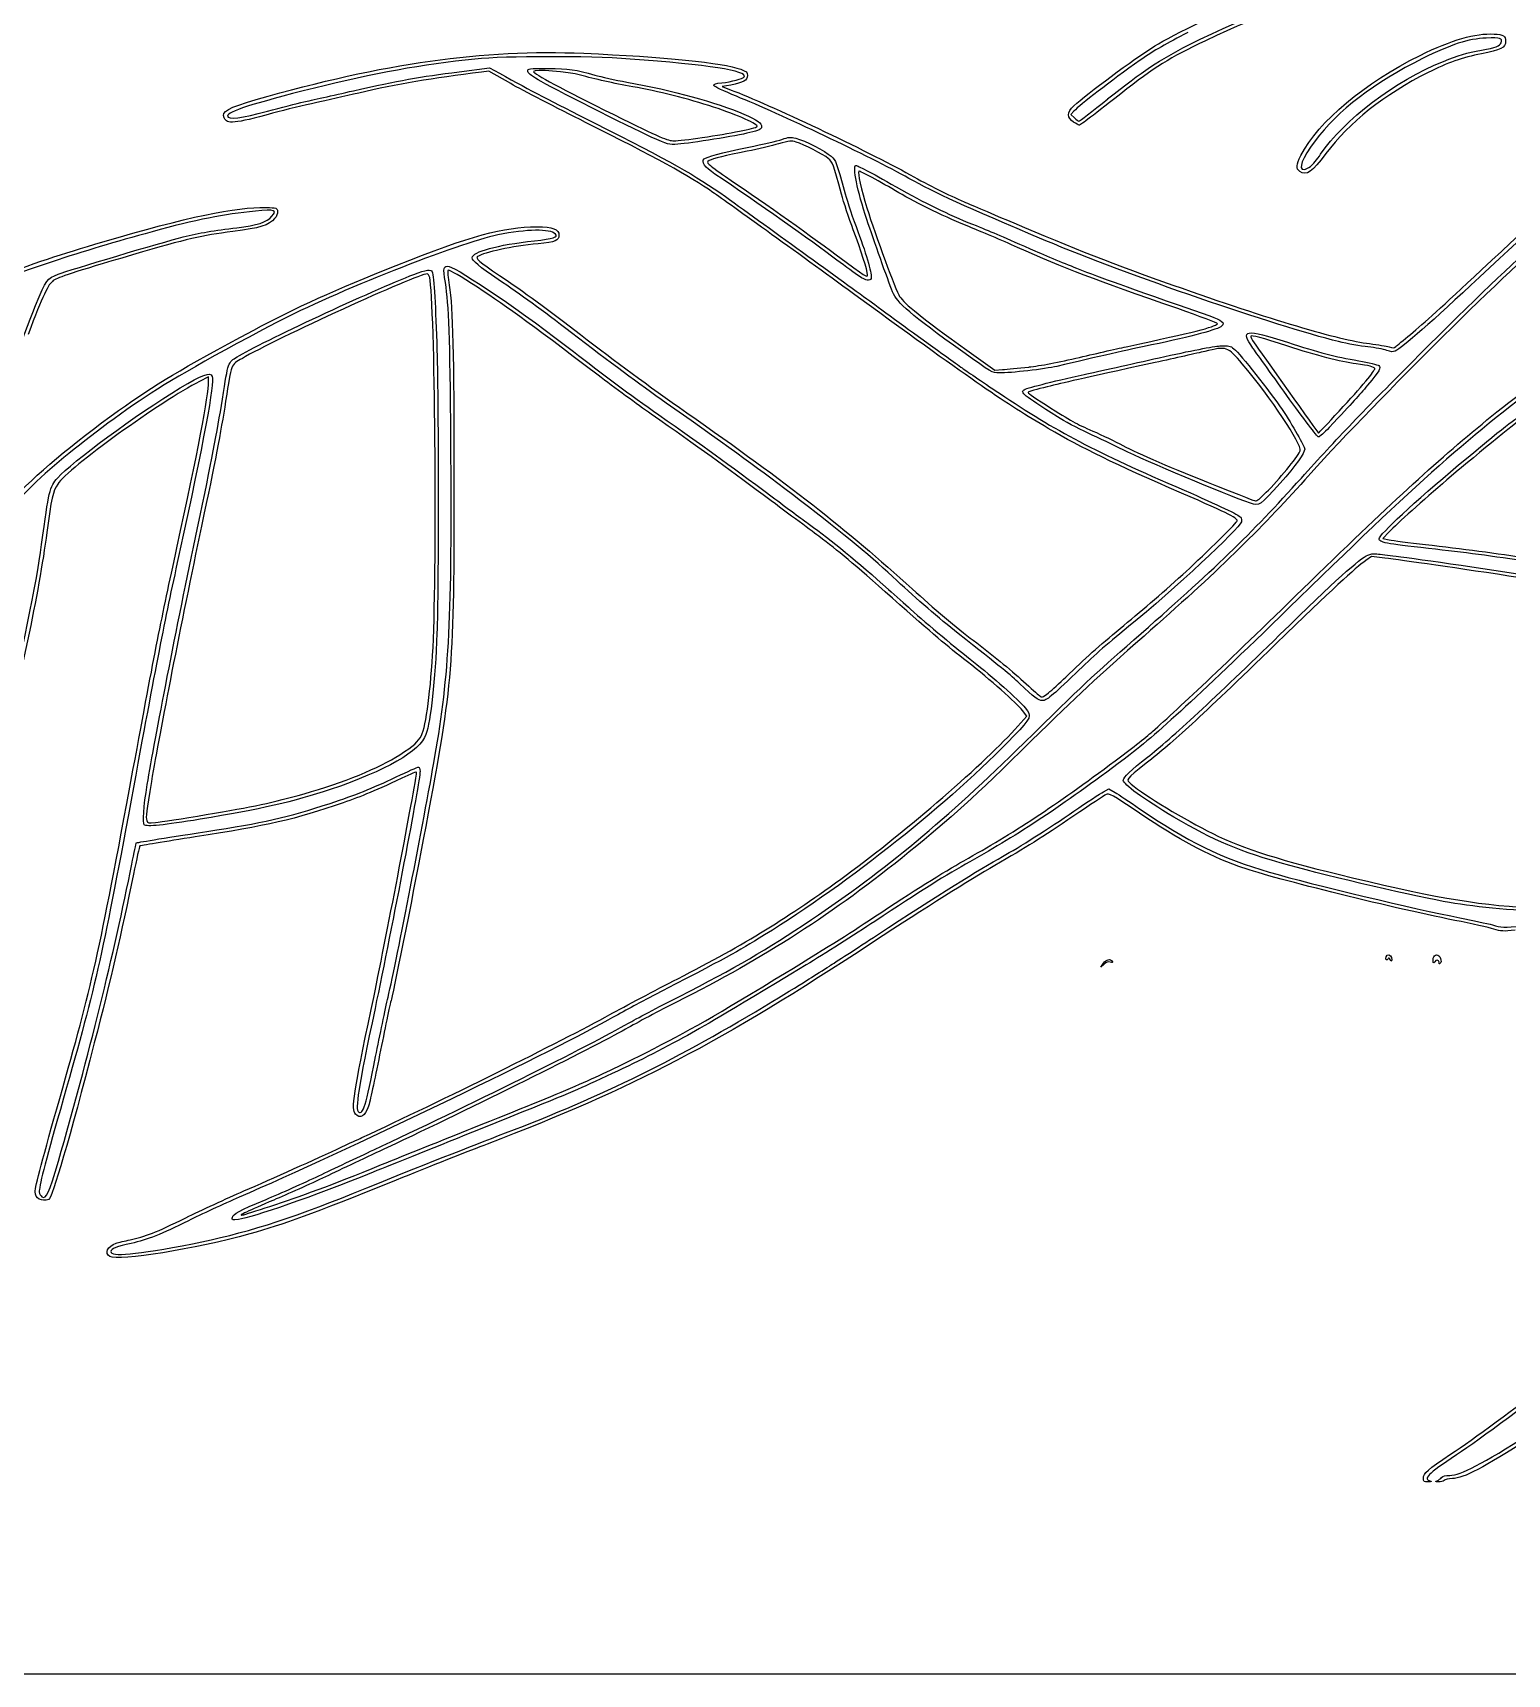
# Model space of a CAD drawing. Extents: x 0.09 to 7.25, y 10.43 to 11.9.
# Drawn here: x 0.7672 to 1.1825, y 10.4281 to 10.8905 of the extents above; entities that cross this region are included whole.
import ezdxf

# ---------------------------------------------------------------- set-up
doc = ezdxf.new("R2010")
doc.units = 0
doc.layers.add('Laag_1', color=7, linetype='CONTINUOUS')

msp = doc.modelspace()

# ---------------------------------------------------------------- linework, layer by layer
at = {"layer": 'Laag_1', "color": 1}
msp.add_lwpolyline([(0.092474, 10.428123), (0.092474, 11.895275), (7.245812, 11.895275), (7.245812, 10.428123)], close=True, dxfattribs=at)
at = {"layer": 'Laag_1', "color": 7}
for points in [[(0.887283, 10.879507), (0.895888, 10.880601), (0.898676, 10.879065)], [(0.90185, 10.87615), (0.895627, 10.879625), (0.893582, 10.879378)], [(0.963825, 10.87576), (0.961359, 10.875308), (0.963932, 10.874347)], [(1.060451, 10.868389), (1.059581, 10.867448), (1.060596, 10.866507)], [(1.030267, 10.801095), (1.038168, 10.795416), (1.040374, 10.795597)], [(0.816755, 10.792208), (0.816755, 10.793544), (0.814176, 10.792245)], [(1.149202, 10.749876), (1.147417, 10.748047), (1.14924, 10.747656)], [(1.148006, 10.742486), (1.144287, 10.742926), (1.142655, 10.741803)], [(1.044664, 10.695159), (1.047202, 10.698026), (1.046004, 10.699539)], [(1.068761, 10.676668), (1.07032, 10.677478), (1.072068, 10.676471)], [(1.068941, 10.628112), (1.067988, 10.627251), (1.068789, 10.628408)]]:
    msp.add_lwpolyline(points, dxfattribs=at)
for points in [[(1.069958, 10.871843)], [(1.060363, 10.865302)], [(0.941427, 10.861112)], [(0.955793, 10.86098)], [(1.124064, 10.851438)], [(1.127084, 10.85285)], [(0.999941, 10.821934)], [(1.002347, 10.822344)], [(1.029164, 10.800575)], [(1.04771, 10.796334)], [(1.120448, 10.7883)], [(1.135121, 10.78389)], [(1.115229, 10.761658)], [(1.110196, 10.757967)], [(0.79863, 10.667367)], [(0.816021, 10.670251)], [(1.149475, 10.629431)], [(1.163264, 10.628626)], [(0.82342, 10.556657)], [(0.834024, 10.559906)], [(1.158889, 10.483333)], [(1.162758, 10.482618)]]:
    msp.add_lwpolyline(points, close=True, dxfattribs=at)
for points in [[(1.092611, 10.886965), (1.110888, 10.896237), (1.124928, 10.900875), (1.142443, 10.903429)], [(1.142868, 10.902517), (1.125877, 10.899882), (1.114215, 10.896214), (1.097518, 10.888251)], [(1.083217, 10.886769), (1.088086, 10.88982), (1.104097, 10.897468), (1.113687, 10.901322)], [(1.097518, 10.888251), (1.087227, 10.883343), (1.08342, 10.880961), (1.07363, 10.873305)], [(1.092557, 10.890518), (1.08649, 10.8875), (1.08314, 10.885559), (1.079133, 10.882738)], [(1.157974, 10.884121), (1.166808, 10.888485), (1.173512, 10.89042), (1.178775, 10.890123)], [(1.17657, 10.888997), (1.171492, 10.888767), (1.166663, 10.887212), (1.158675, 10.883238)], [(1.180766, 10.887651), (1.181197, 10.889009), (1.180654, 10.889183), (1.17657, 10.888997)], [(1.178775, 10.890123), (1.181496, 10.889966), (1.182029, 10.889632), (1.182039, 10.888057)], [(0.830183, 10.871663), (0.866177, 10.881994), (0.894026, 10.885933), (0.922405, 10.88471)], [(0.935455, 10.883089), (0.923029, 10.883985), (0.900736, 10.883979), (0.891724, 10.883047)], [(0.922405, 10.88471), (0.944769, 10.883746), (0.961787, 10.882017), (0.966596, 10.88022)], [(1.060472, 10.869899), (1.064147, 10.873318), (1.07719, 10.882992), (1.083217, 10.886769)], [(1.069957, 10.871843), (1.079845, 10.879702), (1.084764, 10.882984), (1.092611, 10.886965)], [(1.124373, 10.855882), (1.129458, 10.865593), (1.142271, 10.876361), (1.157974, 10.884121)], [(1.175249, 10.884552), (1.169903, 10.883506), (1.165589, 10.882001), (1.160237, 10.879312)], [(1.16451, 10.882439), (1.1688, 10.884185), (1.170914, 10.884804), (1.175242, 10.885578)], [(1.175242, 10.885578), (1.17928, 10.886301), (1.18048, 10.886751), (1.180766, 10.887651)], [(1.182039, 10.888057), (1.182081, 10.886356), (1.180573, 10.885593), (1.175249, 10.884552)], [(0.891724, 10.883047), (0.877056, 10.881578), (0.86332, 10.8791), (0.84652, 10.874892)], [(0.857547, 10.874144), (0.870395, 10.877052), (0.87619, 10.878097), (0.887283, 10.879507)], [(0.893582, 10.879378), (0.879688, 10.877725), (0.869793, 10.876042), (0.859013, 10.873498)], [(0.898676, 10.879065), (0.908004, 10.873928), (0.912831, 10.871402), (0.925349, 10.865111)], [(0.906607, 10.879735), (0.906607, 10.880412), (0.906899, 10.880447), (0.912303, 10.880416)], [(0.909547, 10.877257), (0.907487, 10.878493), (0.906607, 10.879235), (0.906607, 10.879735)], [(0.92149, 10.878561), (0.918086, 10.879528), (0.908261, 10.880274), (0.908261, 10.879566)], [(0.908261, 10.879566), (0.908261, 10.878933), (0.916422, 10.874547), (0.930861, 10.867421)], [(0.912303, 10.880416), (0.918165, 10.880374), (0.920152, 10.880103), (0.925533, 10.878559)], [(0.967603, 10.878047), (0.968653, 10.879746), (0.957451, 10.881503), (0.935455, 10.883089)], [(0.966596, 10.88022), (0.968315, 10.87958), (0.968525, 10.879384), (0.968525, 10.878434)], [(1.079133, 10.882738), (1.070592, 10.876726), (1.062196, 10.870277), (1.060451, 10.868389)], [(1.158675, 10.883238), (1.145165, 10.876519), (1.134634, 10.868453), (1.128405, 10.860053)], [(1.129937, 10.856262), (1.13643, 10.86594), (1.150917, 10.876909), (1.16451, 10.882439)], [(1.160237, 10.879312), (1.147962, 10.873146), (1.13789, 10.865153), (1.131436, 10.856454)], [(0.84652, 10.874892), (0.828815, 10.870458), (0.822084, 10.868285), (0.822084, 10.867006)], [(0.922933, 10.865236), (0.91476, 10.869328), (0.905273, 10.874238), (0.90185, 10.87615)], [(0.941427, 10.861112), (0.934947, 10.864047), (0.913249, 10.875035), (0.909547, 10.877257)], [(0.93619, 10.875286), (0.93091, 10.876224), (0.925389, 10.877454), (0.92149, 10.878561)], [(0.925533, 10.878559), (0.927251, 10.878066), (0.931302, 10.877184), (0.934536, 10.876599)], [(0.934536, 10.876599), (0.947636, 10.874228), (0.959532, 10.870965), (0.967475, 10.867566)], [(0.958975, 10.869539), (0.951922, 10.871841), (0.943194, 10.874042), (0.93619, 10.875286)], [(0.959046, 10.875623), (0.958963, 10.87601), (0.959529, 10.876207), (0.961252, 10.87639)], [(0.965405, 10.872587), (0.961906, 10.873995), (0.959109, 10.87533), (0.959046, 10.875623)], [(0.961252, 10.87639), (0.963955, 10.876676), (0.967296, 10.87755), (0.967603, 10.878047)], [(0.968525, 10.878434), (0.968525, 10.877097), (0.967291, 10.876395), (0.963825, 10.87576)], [(0.821095, 10.866507), (0.820277, 10.868303), (0.822122, 10.869349), (0.830183, 10.871663)], [(0.833293, 10.868381), (0.837032, 10.8694), (0.841663, 10.87058), (0.843583, 10.871004)], [(0.846886, 10.870764), (0.843956, 10.870143), (0.838498, 10.868806), (0.834759, 10.867792)], [(0.843583, 10.871004), (0.845503, 10.871427), (0.851787, 10.87284), (0.857547, 10.874144)], [(0.859013, 10.873498), (0.855274, 10.872616), (0.849817, 10.871385), (0.846886, 10.870764)], [(0.963932, 10.874347), (0.974164, 10.870523), (1.00235, 10.857179), (1.014295, 10.850505)], [(1.013962, 10.849479), (1.003041, 10.855575), (0.977645, 10.867661), (0.965405, 10.872587)], [(1.060364, 10.865302), (1.05843, 10.8666), (1.058464, 10.86803), (1.060472, 10.869899)], [(1.061835, 10.865566), (1.06196, 10.865566), (1.065613, 10.868391), (1.069958, 10.871843)], [(1.07363, 10.873305), (1.064343, 10.866043), (1.062248, 10.864463), (1.061905, 10.864463)], [(0.834759, 10.867792), (0.82397, 10.864867), (0.821929, 10.864675), (0.821095, 10.866507)], [(0.822084, 10.867006), (0.822084, 10.865925), (0.826089, 10.866417), (0.833293, 10.868381)], [(0.958795, 10.845517), (0.952098, 10.850161), (0.942454, 10.855464), (0.922933, 10.865236)], [(0.930861, 10.867421), (0.944247, 10.860814), (0.94595, 10.860079), (0.947892, 10.860065)], [(0.971218, 10.864066), (0.971786, 10.864634), (0.965791, 10.867313), (0.958975, 10.869539)], [(0.967475, 10.867566), (0.971343, 10.86591), (0.972644, 10.864977), (0.9725, 10.863964)], [(1.061905, 10.864463), (1.061749, 10.864463), (1.06105, 10.864842), (1.060363, 10.865302)], [(1.060596, 10.866507), (1.061155, 10.865989), (1.061712, 10.865566), (1.061835, 10.865566)], [(0.925349, 10.865111), (0.946797, 10.854332), (0.953811, 10.850386), (0.962282, 10.844333)], [(0.948868, 10.859101), (0.946339, 10.858913), (0.946214, 10.858944), (0.941427, 10.861112)], [(0.947892, 10.860065), (0.94877, 10.860065), (0.952325, 10.860472), (0.955793, 10.86098)], [(0.969132, 10.862359), (0.965442, 10.861433), (0.95275, 10.859392), (0.948868, 10.859101)], [(0.955793, 10.86098), (0.963546, 10.862119), (0.970703, 10.86355), (0.971218, 10.864066)], [(0.9725, 10.863964), (0.972403, 10.863303), (0.971868, 10.863047), (0.969132, 10.862359)], [(0.978203, 10.86046), (0.980112, 10.861103), (0.980659, 10.861149), (0.982102, 10.860787)], [(0.982102, 10.860787), (0.984689, 10.86014), (0.990497, 10.857159), (0.992049, 10.855681)], [(0.956297, 10.854949), (0.956901, 10.855554), (0.960889, 10.856599), (0.968856, 10.858242)], [(0.968465, 10.857131), (0.962316, 10.855893), (0.958746, 10.855009), (0.957758, 10.85448)], [(0.977287, 10.859184), (0.975401, 10.858653), (0.971431, 10.857728), (0.968465, 10.857131)], [(0.968856, 10.858242), (0.972775, 10.85905), (0.976981, 10.860048), (0.978203, 10.86046)], [(0.982248, 10.859693), (0.980878, 10.860105), (0.980354, 10.860051), (0.977287, 10.859184)], [(0.991253, 10.855086), (0.98987, 10.856251), (0.984402, 10.859047), (0.982248, 10.859693)], [(1.128405, 10.860053), (1.124656, 10.854999), (1.123496, 10.851969), (1.125309, 10.851969)], [(1.131436, 10.856454), (1.127551, 10.851218), (1.125941, 10.850123), (1.124064, 10.851438)], [(1.127084, 10.85285), (1.127718, 10.853334), (1.129002, 10.854869), (1.129937, 10.856262)], [(0.959342, 10.850702), (0.956533, 10.852604), (0.955455, 10.854108), (0.956297, 10.854949)], [(0.957758, 10.85448), (0.957096, 10.854126), (0.957096, 10.854093), (0.957758, 10.853362)], [(0.957758, 10.853362), (0.958129, 10.852945), (0.960168, 10.851443), (0.96229, 10.850018)], [(0.994973, 10.845036), (0.992651, 10.853582), (0.992475, 10.854058), (0.991253, 10.855086)], [(0.992049, 10.855681), (0.993515, 10.854286), (0.993409, 10.854566), (0.99602, 10.845137)], [(1.002134, 10.837847), (0.999484, 10.845832), (0.998014, 10.85307), (0.999043, 10.85307)], [(0.999043, 10.85307), (0.999629, 10.85307), (1.002616, 10.851497), (1.010423, 10.847076)], [(0.999878, 10.851467), (0.999499, 10.851088), (1.000562, 10.846275), (1.002153, 10.84116)], [(1.011157, 10.845429), (1.005984, 10.848499), (1.000073, 10.851662), (0.999878, 10.851467)], [(1.124059, 10.851438), (1.122954, 10.852212), (1.123032, 10.853329), (1.124373, 10.855882)], [(1.125309, 10.851969), (1.12565, 10.851969), (1.126448, 10.852364), (1.127084, 10.85285)], [(0.993702, 10.826459), (0.986259, 10.832059), (0.971435, 10.842518), (0.959342, 10.850702)], [(0.96229, 10.850018), (0.970741, 10.844346), (0.985177, 10.834131), (0.993502, 10.827934)], [(1.010423, 10.847076), (1.018473, 10.842518), (1.024878, 10.83938), (1.031921, 10.836546)], [(1.052569, 10.831905), (1.029045, 10.841814), (1.021723, 10.845147), (1.013962, 10.849479)], [(1.014295, 10.850505), (1.019846, 10.847402), (1.025028, 10.844811), (1.029529, 10.842885)], [(0.999762, 10.815956), (0.98481, 10.826867), (0.963128, 10.842512), (0.958795, 10.845517)], [(0.962282, 10.844333), (0.974619, 10.835516), (0.997909, 10.818675), (1.004359, 10.813906)], [(0.998325, 10.834957), (0.997105, 10.838204), (0.995597, 10.84274), (0.994973, 10.845036)], [(0.99602, 10.845137), (0.99664, 10.842897), (0.99825, 10.838101), (0.999597, 10.834479)], [(1.031021, 10.83579), (1.02514, 10.838139), (1.015848, 10.842648), (1.011157, 10.845429)], [(1.029529, 10.842885), (1.031449, 10.842063), (1.037733, 10.839375), (1.043493, 10.836911)], [(1.198449, 10.842782), (1.197616, 10.842782), (1.190744, 10.836669), (1.174694, 10.82165)], [(1.175238, 10.823687), (1.191498, 10.838855), (1.197282, 10.843903), (1.198408, 10.843906)], [(0.786983, 10.831592), (0.810572, 10.838541), (0.824713, 10.841526), (0.832787, 10.841261)], [(0.829907, 10.840226), (0.82112, 10.839403), (0.813277, 10.837837), (0.800806, 10.834415)], [(0.835336, 10.838131), (0.833749, 10.836245), (0.831289, 10.835483), (0.823594, 10.834497)], [(0.824707, 10.835567), (0.830285, 10.836204), (0.833212, 10.837156), (0.834579, 10.838781)], [(0.834579, 10.838781), (0.836082, 10.840568), (0.835496, 10.84075), (0.829907, 10.840226)], [(0.832787, 10.841261), (0.835992, 10.841156), (0.836045, 10.841139), (0.836155, 10.840195)], [(0.836155, 10.840195), (0.836224, 10.839584), (0.835932, 10.838835), (0.835336, 10.838131)], [(1.009377, 10.817519), (1.007923, 10.821198), (1.004083, 10.831973), (1.002134, 10.837847)], [(1.002153, 10.84116), (1.004575, 10.833368), (1.010325, 10.817792), (1.011354, 10.816238)], [(0.800806, 10.834415), (0.779938, 10.82869), (0.765745, 10.823978), (0.743387, 10.815355)], [(0.774388, 10.822475), (0.777492, 10.823671), (0.803617, 10.831458), (0.809597, 10.83297)], [(0.823594, 10.834497), (0.814411, 10.83332), (0.811217, 10.832575), (0.795327, 10.827908)], [(0.809597, 10.83297), (0.814115, 10.834113), (0.818372, 10.834845), (0.824707, 10.835567)], [(0.898188, 10.833538), (0.887315, 10.831338), (0.851653, 10.817221), (0.835864, 10.808865)], [(0.869597, 10.824961), (0.890623, 10.83331), (0.899765, 10.835819), (0.909176, 10.835823)], [(0.914438, 10.833789), (0.912922, 10.835306), (0.906426, 10.835206), (0.898188, 10.833538)], [(0.908507, 10.831879), (0.913846, 10.83246), (0.9153, 10.832928), (0.914438, 10.833789)], [(0.909176, 10.835823), (0.913719, 10.835823), (0.915423, 10.835175), (0.915423, 10.833442)], [(0.915423, 10.833442), (0.915423, 10.831937), (0.914454, 10.831546), (0.909537, 10.83106)], [(1.002338, 10.822344), (1.002338, 10.823379), (1.00048, 10.829217), (0.998325, 10.834957)], [(0.999597, 10.834479), (1.002221, 10.827425), (1.003683, 10.822257), (1.00332, 10.821313)], [(1.044568, 10.830031), (1.040206, 10.831966), (1.034109, 10.834557), (1.031021, 10.83579)], [(1.031921, 10.836546), (1.037333, 10.834367), (1.039299, 10.833528), (1.04809, 10.829642)], [(1.043493, 10.836911), (1.059749, 10.829958), (1.072474, 10.824988), (1.088311, 10.819408)], [(1.195325, 10.834064), (1.181836, 10.822879), (1.142965, 10.784181), (1.125482, 10.764531)], [(0.753909, 10.820484), (0.7687, 10.82596), (0.77466, 10.827962), (0.786983, 10.831592)], [(0.890987, 10.827104), (0.890987, 10.828811), (0.898071, 10.830742), (0.908507, 10.831879)], [(0.909537, 10.83106), (0.902058, 10.83032), (0.894487, 10.828703), (0.892511, 10.827423)], [(1.089696, 10.812783), (1.066273, 10.820917), (1.057942, 10.824101), (1.044568, 10.830031)], [(1.04809, 10.829642), (1.051526, 10.828124), (1.057397, 10.825682), (1.061137, 10.824216)], [(1.135002, 10.803502), (1.117343, 10.807829), (1.075484, 10.822253), (1.052569, 10.831905)], [(1.157597, 10.799627), (1.173035, 10.815086), (1.184448, 10.826021), (1.191661, 10.832266)], [(0.795327, 10.827908), (0.778235, 10.822888), (0.774499, 10.821676), (0.773004, 10.820665)], [(0.829442, 10.806727), (0.841392, 10.813126), (0.852532, 10.818185), (0.869597, 10.824961)], [(0.874575, 10.822426), (0.878128, 10.82379), (0.879406, 10.823962), (0.879729, 10.823123)], [(0.883419, 10.820109), (0.882732, 10.824436), (0.882848, 10.824946), (0.884449, 10.824625)], [(0.88411, 10.823527), (0.884002, 10.823419), (0.88419, 10.821547), (0.884518, 10.819366)], [(0.890805, 10.819853), (0.886198, 10.822816), (0.884391, 10.823808), (0.88411, 10.823527)], [(0.884449, 10.824625), (0.887179, 10.82408), (0.906219, 10.811076), (0.91947, 10.800707)], [(0.898332, 10.820988), (0.892902, 10.824648), (0.890987, 10.826243), (0.890987, 10.827104)], [(0.892511, 10.827423), (0.891794, 10.826959), (0.892856, 10.82605), (0.898702, 10.822124)], [(0.993502, 10.827934), (1.002072, 10.821554), (1.002347, 10.82138), (1.002347, 10.822344)], [(0.999941, 10.821936), (0.998935, 10.822599), (0.996127, 10.824634), (0.993702, 10.826459)], [(1.061137, 10.824216), (1.06927, 10.821026), (1.073091, 10.819655), (1.098727, 10.810729)], [(1.15521, 10.805526), (1.15923, 10.808876), (1.163882, 10.813093), (1.175238, 10.823687)], [(0.773004, 10.820665), (0.771555, 10.819685), (0.770101, 10.81657), (0.765931, 10.805508)], [(0.768004, 10.813626), (0.771108, 10.821204), (0.771116, 10.821215), (0.774388, 10.822475)], [(0.824761, 10.799185), (0.83157, 10.80332), (0.862989, 10.817979), (0.874575, 10.822426)], [(0.878265, 10.82257), (0.875652, 10.82257), (0.835179, 10.804054), (0.826242, 10.79877)], [(0.879011, 10.821559), (0.8789, 10.822115), (0.878561, 10.82257), (0.878265, 10.82257)], [(0.879949, 10.717355), (0.881153, 10.741534), (0.880498, 10.814324), (0.879011, 10.821559)], [(0.879729, 10.823123), (0.880158, 10.822003), (0.880713, 10.812851), (0.881064, 10.801071)], [(0.884972, 10.775526), (0.884739, 10.805456), (0.884457, 10.813573), (0.883419, 10.820109)], [(0.884518, 10.819366), (0.885541, 10.812653), (0.885833, 10.80059), (0.885836, 10.76487)], [(0.926477, 10.794005), (0.906073, 10.80952), (0.899788, 10.814074), (0.890805, 10.819853)], [(0.918916, 10.806005), (0.910503, 10.812474), (0.904753, 10.81666), (0.898332, 10.820988)], [(0.898702, 10.822124), (0.905288, 10.817701), (0.912753, 10.81225), (0.921486, 10.805484)], [(1.00332, 10.821313), (1.002979, 10.820421), (1.001952, 10.820609), (0.999941, 10.821934)], [(1.088311, 10.819408), (1.116203, 10.809581), (1.134886, 10.804024), (1.143727, 10.802928)], [(1.174694, 10.82165), (1.161529, 10.809332), (1.152751, 10.801625), (1.150959, 10.800807)], [(1.053231, 10.779039), (1.0407, 10.786374), (1.033266, 10.791506), (0.999762, 10.815956)], [(1.029164, 10.800575), (1.014421, 10.811133), (1.010611, 10.814394), (1.009377, 10.817519)], [(1.011354, 10.816238), (1.012828, 10.814008), (1.017451, 10.810307), (1.030267, 10.801095)], [(0.750439, 10.755975), (0.752403, 10.769405), (0.7597, 10.793351), (0.768004, 10.813626)], [(1.004359, 10.813906), (1.00931, 10.810245), (1.018123, 10.803849), (1.024522, 10.799271)], [(1.100868, 10.8085), (1.101036, 10.808668), (1.096005, 10.810592), (1.089696, 10.812783)], [(1.098727, 10.810729), (1.102007, 10.809586), (1.103099, 10.808688), (1.102156, 10.807906)], [(0.791395, 10.784064), (0.801716, 10.791457), (0.808746, 10.795644), (0.829442, 10.806727)], [(0.835864, 10.808865), (0.813974, 10.797281), (0.803978, 10.791517), (0.795624, 10.785658)], [(0.945622, 10.786181), (0.937889, 10.791625), (0.930009, 10.797474), (0.918916, 10.806005)], [(0.921486, 10.805484), (0.931712, 10.797562), (0.94007, 10.791414), (0.951437, 10.783453)], [(1.075652, 10.802146), (1.094371, 10.806159), (1.099927, 10.807559), (1.100868, 10.8085)], [(1.102156, 10.807906), (1.100862, 10.806832), (1.094017, 10.804981), (1.082337, 10.802547)], [(1.110884, 10.80165), (1.107099, 10.806917), (1.108691, 10.807188), (1.120583, 10.803303)], [(1.110233, 10.805027), (1.110132, 10.804926), (1.110578, 10.804063), (1.111226, 10.803108)], [(1.120669, 10.802189), (1.113263, 10.804604), (1.110549, 10.805342), (1.110233, 10.805027)], [(1.151099, 10.802095), (1.15144, 10.802385), (1.15329, 10.803926), (1.15521, 10.805526)], [(1.178182, 10.782556), (1.18504, 10.788139), (1.201589, 10.800387), (1.20927, 10.805566)], [(0.881064, 10.801071), (0.881533, 10.785381), (0.881531, 10.733189), (0.881064, 10.721326)], [(0.91947, 10.800707), (0.927246, 10.794622), (0.935515, 10.788496), (0.943541, 10.782876)], [(1.039359, 10.794647), (1.037462, 10.794647), (1.037311, 10.794744), (1.029164, 10.800575)], [(1.082337, 10.802547), (1.075588, 10.80114), (1.067668, 10.799353), (1.055624, 10.796518)], [(1.062042, 10.799045), (1.067102, 10.80023), (1.073227, 10.801625), (1.075652, 10.802146)], [(1.097282, 10.800719), (1.095233, 10.800222), (1.088948, 10.79881), (1.083318, 10.797579)], [(1.084472, 10.798937), (1.093282, 10.800904), (1.099879, 10.80219), (1.101593, 10.802274)], [(1.107882, 10.797213), (1.103709, 10.802157), (1.103502, 10.802226), (1.097282, 10.800719)], [(1.101593, 10.802274), (1.104161, 10.802399), (1.104471, 10.802333), (1.105515, 10.801456)], [(1.105515, 10.801456), (1.107329, 10.79993), (1.115628, 10.789468), (1.119084, 10.784351)], [(1.120448, 10.7883), (1.115853, 10.794717), (1.111549, 10.800725), (1.110884, 10.80165)], [(1.111226, 10.803108), (1.112711, 10.800916), (1.129279, 10.777735), (1.129361, 10.777735)], [(1.120583, 10.803303), (1.129463, 10.800403), (1.133902, 10.799254), (1.140673, 10.798104)], [(1.139963, 10.797226), (1.13552, 10.797819), (1.128637, 10.799591), (1.120669, 10.802189)], [(1.14327, 10.801989), (1.141249, 10.802202), (1.137528, 10.802883), (1.135002, 10.803502)], [(1.148541, 10.801016), (1.147663, 10.801337), (1.145291, 10.801776), (1.14327, 10.801989)], [(1.143727, 10.802928), (1.14606, 10.802643), (1.148533, 10.802216), (1.149223, 10.801987)], [(1.150959, 10.800807), (1.150354, 10.800532), (1.149716, 10.800588), (1.148541, 10.801016)], [(1.149223, 10.801987), (1.150228, 10.80166), (1.150602, 10.801674), (1.151099, 10.802095)], [(0.820627, 10.78729), (0.82233, 10.797959), (0.822221, 10.797642), (0.824761, 10.799185)], [(0.826242, 10.79877), (0.82293, 10.796812), (0.823248, 10.797624), (0.821537, 10.786739)], [(1.024522, 10.799271), (1.026166, 10.798095), (1.028172, 10.796649), (1.028981, 10.796058)], [(1.028981, 10.796058), (1.029789, 10.795467), (1.034503, 10.792268), (1.039455, 10.788948)], [(1.055624, 10.796518), (1.052355, 10.795749), (1.042665, 10.794634), (1.039359, 10.794647)], [(1.040374, 10.795597), (1.041586, 10.795698), (1.044887, 10.79603), (1.04771, 10.796334)], [(1.04771, 10.796337), (1.050968, 10.796686), (1.056202, 10.797676), (1.062042, 10.799045)], [(1.083318, 10.797579), (1.061405, 10.792791), (1.057844, 10.791992), (1.052881, 10.790748)], [(1.063341, 10.794233), (1.067081, 10.795059), (1.076589, 10.797176), (1.084472, 10.798937)], [(1.12419, 10.772762), (1.124654, 10.774608), (1.115956, 10.787649), (1.107882, 10.797213)], [(1.197981, 10.796231), (1.174019, 10.778765), (1.159815, 10.766312), (1.123791, 10.731187)], [(1.124511, 10.765067), (1.134496, 10.776176), (1.141856, 10.783864), (1.157597, 10.799627)], [(1.135121, 10.78389), (1.141562, 10.790848), (1.145353, 10.795374), (1.145178, 10.795898)], [(1.145178, 10.795898), (1.145021, 10.796368), (1.143529, 10.796748), (1.139963, 10.797226)], [(1.140673, 10.798104), (1.143509, 10.797622), (1.146026, 10.797002), (1.146313, 10.796715)], [(1.146313, 10.796715), (1.147006, 10.796022), (1.146684, 10.79546), (1.143179, 10.791236)], [(0.814176, 10.792245), (0.803474, 10.786856), (0.777223, 10.767868), (0.774238, 10.763358)], [(0.807798, 10.745393), (0.813628, 10.772148), (0.816755, 10.788492), (0.816755, 10.792208)], [(0.817741, 10.793678), (0.818453, 10.791823), (0.815463, 10.775766), (0.808307, 10.743003)], [(0.808697, 10.790424), (0.814976, 10.794231), (0.817219, 10.795038), (0.817741, 10.793678)], [(0.94136, 10.783083), (0.937635, 10.785698), (0.930937, 10.790613), (0.926477, 10.794005)], [(1.046276, 10.78985), (1.046725, 10.790299), (1.054024, 10.792173), (1.063341, 10.794233)], [(1.143179, 10.791236), (1.140575, 10.788096), (1.139323, 10.786716), (1.132353, 10.779297)], [(0.774236, 10.765089), (0.778156, 10.769542), (0.796501, 10.783029), (0.808697, 10.790424)], [(0.813621, 10.75103), (0.817675, 10.770319), (0.819075, 10.777565), (0.820627, 10.78729)], [(0.821537, 10.786739), (0.820107, 10.777646), (0.818604, 10.769853), (0.814736, 10.751461)], [(1.039455, 10.788948), (1.0557, 10.778061), (1.066152, 10.772568), (1.091457, 10.761622)], [(1.055808, 10.782283), (1.045878, 10.788676), (1.045446, 10.789019), (1.046276, 10.78985)], [(1.047579, 10.789291), (1.047342, 10.789054), (1.048274, 10.788371), (1.052684, 10.785575)], [(1.052881, 10.790748), (1.050059, 10.79004), (1.047673, 10.789384), (1.047579, 10.789291)], [(1.129326, 10.776632), (1.129041, 10.776632), (1.125043, 10.781883), (1.120448, 10.7883)], [(0.795624, 10.785658), (0.775305, 10.771408), (0.763371, 10.76069), (0.754175, 10.748432)], [(0.761093, 10.758517), (0.767908, 10.765927), (0.778249, 10.774645), (0.791395, 10.784064)], [(0.972939, 10.760318), (0.962308, 10.768236), (0.954899, 10.773576), (0.94136, 10.783083)], [(0.943541, 10.782876), (0.956708, 10.773654), (0.962138, 10.769723), (0.975512, 10.759728)], [(0.98341, 10.75867), (0.970933, 10.768247), (0.966111, 10.771758), (0.945622, 10.786181)], [(0.951437, 10.783453), (0.979961, 10.763475), (0.996318, 10.750682), (1.014898, 10.733818)], [(1.052684, 10.785575), (1.059925, 10.780984), (1.060977, 10.780398), (1.06574, 10.778302)], [(1.064444, 10.777711), (1.061513, 10.779054), (1.057627, 10.781112), (1.055808, 10.782283)], [(1.119084, 10.784351), (1.122036, 10.779979), (1.125447, 10.774019), (1.125447, 10.773232)], [(1.126961, 10.735817), (1.151134, 10.759359), (1.163132, 10.770307), (1.178182, 10.782556)], [(1.129361, 10.777735), (1.129403, 10.777735), (1.131986, 10.780505), (1.135121, 10.78389)], [(1.168811, 10.768754), (1.181059, 10.77899), (1.185792, 10.782697), (1.186614, 10.782697)], [(1.090715, 10.760836), (1.071625, 10.769138), (1.062955, 10.773348), (1.053231, 10.779039)], [(1.074304, 10.772993), (1.071812, 10.774245), (1.067375, 10.776368), (1.064444, 10.777711)], [(1.06574, 10.778302), (1.068362, 10.777149), (1.072161, 10.775331), (1.074182, 10.774262)], [(1.132353, 10.779297), (1.130976, 10.777831), (1.129614, 10.776632), (1.129326, 10.776632)], [(1.186469, 10.781713), (1.185978, 10.781536), (1.171591, 10.769744), (1.165506, 10.764535)], [(0.880483, 10.686593), (0.884565, 10.710006), (0.885359, 10.725744), (0.884972, 10.775526)], [(1.074182, 10.774262), (1.078701, 10.771871), (1.087916, 10.767899), (1.100586, 10.762881)], [(1.110196, 10.757967), (1.102659, 10.760598), (1.080577, 10.769844), (1.074304, 10.772993)], [(1.115229, 10.761658), (1.119092, 10.765675), (1.12391, 10.771644), (1.12419, 10.772762)], [(1.125447, 10.773232), (1.125447, 10.772025), (1.123033, 10.768677), (1.118515, 10.76362)], [(1.146394, 10.747946), (1.146394, 10.749084), (1.156505, 10.758471), (1.168811, 10.768754)], [(0.769717, 10.74631), (0.771734, 10.761595), (0.77195, 10.76249), (0.774236, 10.765089)], [(0.885836, 10.76487), (0.885836, 10.711163), (0.885606, 10.708275), (0.877905, 10.666934)], [(1.077309, 10.719459), (1.100018, 10.739316), (1.110267, 10.749219), (1.124511, 10.765067)], [(1.125482, 10.764531), (1.11322, 10.750749), (1.100232, 10.738137), (1.080193, 10.720551)], [(1.118515, 10.76362), (1.112887, 10.757321), (1.112602, 10.757126), (1.110196, 10.757967)], [(1.165506, 10.764535), (1.158737, 10.758738), (1.151504, 10.752235), (1.149202, 10.749876)], [(0.774238, 10.763358), (0.772896, 10.76133), (0.772434, 10.759272), (0.771179, 10.74973)], [(0.988619, 10.74864), (0.985957, 10.750622), (0.978902, 10.755877), (0.972939, 10.760318)], [(0.975512, 10.759728), (0.979453, 10.756783), (0.984167, 10.753305), (0.985985, 10.751999)], [(1.106374, 10.752857), (1.106816, 10.753672), (1.104636, 10.754783), (1.090715, 10.760836)], [(1.091457, 10.761622), (1.10127, 10.757377), (1.106847, 10.754717), (1.107446, 10.753996)], [(1.100586, 10.762881), (1.111554, 10.758535), (1.111133, 10.758694), (1.111806, 10.758655)], [(1.111806, 10.758655), (1.112084, 10.758614), (1.113625, 10.759991), (1.115229, 10.761658)], [(1.010611, 10.73618), (1.004111, 10.742276), (0.995602, 10.749312), (0.98341, 10.75867)], [(0.771179, 10.74973), (0.768926, 10.732596), (0.763719, 10.708063), (0.756826, 10.682104)], [(0.799469, 10.678721), (0.801718, 10.692346), (0.807563, 10.722212), (0.813621, 10.75103)], [(0.814736, 10.751461), (0.808889, 10.723659), (0.803132, 10.694326), (0.800635, 10.679616)], [(0.985985, 10.751999), (0.99197, 10.747702), (0.999593, 10.741425), (1.008257, 10.733661)], [(1.10763, 10.752742), (1.106987, 10.750715), (1.088693, 10.733716), (1.075839, 10.723199)], [(1.091083, 10.737875), (1.095788, 10.742096), (1.105925, 10.752028), (1.106374, 10.752857)], [(1.107446, 10.753996), (1.107679, 10.753717), (1.107763, 10.753152), (1.10763, 10.752742)], [(0.759059, 10.694996), (0.764178, 10.715585), (0.768248, 10.735182), (0.769717, 10.74631)], [(0.795444, 10.682736), (0.801798, 10.717092), (0.803381, 10.725123), (0.807798, 10.745393)], [(1.00932, 10.731248), (0.998142, 10.741164), (0.994137, 10.744528), (0.988619, 10.74864)], [(1.160359, 10.745215), (1.148137, 10.746584), (1.146394, 10.746924), (1.146394, 10.747946)], [(1.14924, 10.747656), (1.150243, 10.747443), (1.15485, 10.74684), (1.159478, 10.746321)], [(1.159478, 10.746321), (1.169737, 10.745169), (1.179621, 10.743859), (1.188655, 10.742452)], [(1.18939, 10.741354), (1.177603, 10.743141), (1.170812, 10.744044), (1.160359, 10.745215)], [(0.808307, 10.743003), (0.804125, 10.723859), (0.802221, 10.714106), (0.79489, 10.674282)], [(1.142655, 10.741803), (1.13981, 10.739845), (1.133058, 10.733595), (1.117364, 10.71839)], [(1.118395, 10.720879), (1.134043, 10.736175), (1.140966, 10.742445), (1.143232, 10.743374)], [(1.143232, 10.743374), (1.143859, 10.743632), (1.144869, 10.743786), (1.145475, 10.743716)], [(1.145475, 10.743716), (1.146082, 10.743646), (1.148231, 10.743402), (1.150252, 10.743175)], [(1.186268, 10.736963), (1.16863, 10.739636), (1.152942, 10.741901), (1.148006, 10.742486)], [(1.150252, 10.743175), (1.154355, 10.742714), (1.176138, 10.739546), (1.190492, 10.737324)], [(1.027853, 10.721288), (1.02244, 10.725554), (1.016126, 10.731005), (1.010611, 10.73618)], [(1.073443, 10.722655), (1.079171, 10.727382), (1.084797, 10.732235), (1.091083, 10.737875)], [(1.082578, 10.693661), (1.090033, 10.700207), (1.104752, 10.714188), (1.126961, 10.735817)], [(1.008257, 10.733661), (1.010156, 10.731959), (1.01295, 10.729455), (1.014466, 10.728097)], [(1.030451, 10.713271), (1.024423, 10.717968), (1.021209, 10.720703), (1.00932, 10.731248)], [(1.014898, 10.733818), (1.020631, 10.728615), (1.0277, 10.722666), (1.032101, 10.719343)], [(1.123791, 10.731187), (1.095439, 10.703543), (1.08357, 10.692615), (1.074572, 10.685873)], [(1.014466, 10.728097), (1.019272, 10.723792), (1.027363, 10.717036), (1.032172, 10.713311)], [(1.058193, 10.709013), (1.063454, 10.714118), (1.067686, 10.717904), (1.073443, 10.722655)], [(1.075839, 10.723199), (1.068911, 10.717531), (1.066028, 10.714991), (1.060951, 10.710081)], [(0.876686, 10.692548), (0.877959, 10.695022), (0.879372, 10.705765), (0.879949, 10.717355)], [(0.881064, 10.721326), (0.880543, 10.708165), (0.879279, 10.696623), (0.877944, 10.692835)], [(1.045149, 10.70717), (1.042713, 10.709501), (1.039817, 10.711864), (1.027853, 10.721288)], [(1.032101, 10.719343), (1.037257, 10.715448), (1.042358, 10.711277), (1.046259, 10.707765)], [(1.046437, 10.690459), (1.062713, 10.706461), (1.066313, 10.709843), (1.077309, 10.719459)], [(1.080193, 10.720551), (1.066925, 10.708907), (1.061651, 10.704002), (1.048458, 10.691029)], [(1.117364, 10.71839), (1.094942, 10.696667), (1.08901, 10.691202), (1.080799, 10.684702)], [(1.081165, 10.686409), (1.087812, 10.691631), (1.100343, 10.703233), (1.118395, 10.720879)], [(1.046004, 10.699539), (1.044268, 10.701731), (1.036816, 10.708311), (1.030451, 10.713271)], [(1.032172, 10.713311), (1.037247, 10.709383), (1.044912, 10.702554), (1.046749, 10.700325)], [(1.060951, 10.710081), (1.054217, 10.703569), (1.052756, 10.70237), (1.051553, 10.70237)], [(1.053275, 10.704559), (1.054261, 10.705341), (1.056475, 10.707345), (1.058193, 10.709013)], [(1.051553, 10.70237), (1.05041, 10.70237), (1.049282, 10.703215), (1.045149, 10.70717)], [(1.046259, 10.707765), (1.048287, 10.705941), (1.05029, 10.704153), (1.050712, 10.703793)], [(1.050712, 10.703793), (1.05146, 10.703154), (1.051527, 10.703174), (1.053275, 10.704559)], [(1.046749, 10.700325), (1.048659, 10.698009), (1.048468, 10.697536), (1.043547, 10.692415)], [(0.996331, 10.653218), (1.013233, 10.665569), (1.035833, 10.685179), (1.044664, 10.695159)], [(0.877944, 10.692835), (0.87626, 10.688062), (0.866844, 10.682648), (0.850936, 10.677307)], [(0.870603, 10.687111), (0.874552, 10.689668), (0.875761, 10.69075), (0.876686, 10.692548)], [(1.043547, 10.692415), (1.025595, 10.673733), (0.996981, 10.650895), (0.973307, 10.636358)], [(0.986567, 10.640708), (1.007131, 10.654479), (1.024635, 10.669025), (1.046437, 10.690459)], [(1.048458, 10.691029), (1.032111, 10.674958), (1.025915, 10.669317), (1.014094, 10.659745)], [(1.072104, 10.685417), (1.076014, 10.688326), (1.080727, 10.692036), (1.082578, 10.693661)], [(0.843613, 10.676123), (0.854759, 10.679274), (0.864838, 10.683377), (0.870603, 10.687111)], [(0.867286, 10.618791), (0.869787, 10.629729), (0.877283, 10.668245), (0.880483, 10.686593)], [(1.029427, 10.657244), (1.043447, 10.665056), (1.0549, 10.672616), (1.072104, 10.685417)], [(1.074572, 10.685873), (1.056609, 10.672414), (1.04525, 10.664854), (1.031181, 10.656992)], [(1.074366, 10.679945), (1.074366, 10.680724), (1.076453, 10.682708), (1.081165, 10.686409)], [(0.774813, 10.590313), (0.784017, 10.62254), (0.785735, 10.630233), (0.795444, 10.682736)], [(0.850933, 10.673419), (0.858331, 10.675849), (0.862481, 10.677511), (0.869592, 10.680891)], [(0.872831, 10.681263), (0.86352, 10.676911), (0.859994, 10.675422), (0.854606, 10.673566)], [(0.862523, 10.615343), (0.866125, 10.632396), (0.873335, 10.669817), (0.875306, 10.68169)], [(0.87629, 10.682421), (0.87629, 10.679865), (0.868464, 10.638666), (0.86361, 10.615667)], [(0.869592, 10.680891), (0.872788, 10.68241), (0.875602, 10.683653), (0.875846, 10.683653)], [(0.875306, 10.68169), (0.875432, 10.682449), (0.875348, 10.682432), (0.872831, 10.681263)], [(0.875846, 10.683653), (0.876104, 10.683653), (0.87629, 10.683139), (0.87629, 10.682421)], [(1.080799, 10.684702), (1.074902, 10.680035), (1.074987, 10.680154), (1.07658, 10.67882)], [(0.798626, 10.667367), (0.798095, 10.667898), (0.798431, 10.672439), (0.799469, 10.678721)], [(0.800635, 10.679616), (0.7992, 10.671162), (0.799003, 10.669526), (0.799307, 10.66857)], [(0.850936, 10.677307), (0.840757, 10.673888), (0.831383, 10.671744), (0.814373, 10.66894)], [(0.816021, 10.670251), (0.829245, 10.672455), (0.834885, 10.673654), (0.843613, 10.676123)], [(1.069527, 10.675911), (1.069055, 10.67566), (1.064949, 10.672943), (1.060401, 10.669869)], [(1.060402, 10.671179), (1.064141, 10.673752), (1.067903, 10.676223), (1.068761, 10.676668)], [(1.078897, 10.670664), (1.071039, 10.675923), (1.070316, 10.676328), (1.069527, 10.675911)], [(1.072068, 10.676471), (1.073029, 10.675917), (1.076131, 10.673858), (1.07896, 10.671896)], [(1.088628, 10.669561), (1.079969, 10.674686), (1.074366, 10.678766), (1.074366, 10.679945)], [(1.07658, 10.67882), (1.080401, 10.675623), (1.091658, 10.668797), (1.099541, 10.664899)], [(0.79489, 10.674282), (0.786668, 10.629614), (0.784849, 10.621652), (0.774995, 10.587197)], [(0.854606, 10.673566), (0.840976, 10.66887), (0.833297, 10.6671), (0.812988, 10.663967)], [(0.816205, 10.665477), (0.831837, 10.667865), (0.839036, 10.669511), (0.850933, 10.673419)], [(1.040374, 10.658468), (1.044922, 10.660981), (1.05342, 10.666375), (1.060402, 10.671179)], [(1.07896, 10.671896), (1.091848, 10.662959), (1.102585, 10.657707), (1.115461, 10.65404)], [(0.814373, 10.66894), (0.80415, 10.667256), (0.799233, 10.666764), (0.79863, 10.667367)], [(0.799307, 10.66857), (0.799541, 10.667825), (0.799715, 10.667787), (0.801819, 10.668016)], [(0.801819, 10.668016), (0.803061, 10.668148), (0.809452, 10.669157), (0.816021, 10.670251)], [(0.877905, 10.666934), (0.874843, 10.650499), (0.869175, 10.62205), (0.868206, 10.618254)], [(1.060401, 10.669869), (1.051144, 10.66361), (1.047233, 10.661157), (1.038168, 10.655926)], [(1.106886, 10.655656), (1.097682, 10.659061), (1.090406, 10.662962), (1.078897, 10.670664)], [(1.121221, 10.655917), (1.106645, 10.660016), (1.100188, 10.662718), (1.088628, 10.669561)], [(0.795104, 10.656275), (0.795742, 10.659509), (0.796306, 10.662202), (0.796357, 10.66226)], [(0.796357, 10.66226), (0.796482, 10.662403), (0.803068, 10.663471), (0.816205, 10.665477)], [(0.812988, 10.663967), (0.804466, 10.662653), (0.79742, 10.661502), (0.797327, 10.66141)], [(1.099541, 10.664899), (1.10821, 10.660612), (1.118854, 10.657249), (1.138925, 10.652456)], [(0.797327, 10.66141), (0.797237, 10.661319), (0.796444, 10.657728), (0.79557, 10.653431)], [(1.014094, 10.659745), (0.992411, 10.642189), (0.973703, 10.630116), (0.948497, 10.617413)], [(1.004359, 10.641513), (1.014925, 10.648538), (1.023826, 10.654125), (1.029427, 10.657244)], [(1.005095, 10.636383), (1.022302, 10.647639), (1.033783, 10.654826), (1.040374, 10.658468)], [(0.774432, 10.572671), (0.782964, 10.602131), (0.790152, 10.631199), (0.795104, 10.656275)], [(0.79557, 10.653431), (0.79216, 10.636686), (0.789205, 10.623945), (0.784553, 10.605931)], [(0.948868, 10.624026), (0.968154, 10.633969), (0.979733, 10.641091), (0.996331, 10.653218)], [(1.038168, 10.655926), (1.030883, 10.651723), (1.018981, 10.644216), (1.003992, 10.634372)], [(1.031181, 10.656992), (1.024602, 10.653316), (1.017236, 10.648702), (1.004354, 10.640186)], [(1.167707, 10.640465), (1.148664, 10.644268), (1.11482, 10.65272), (1.106886, 10.655656)], [(1.115461, 10.65404), (1.127891, 10.6505), (1.156391, 10.643681), (1.169179, 10.641186)], [(1.166238, 10.645468), (1.157894, 10.64688), (1.13191, 10.652911), (1.121221, 10.655917)], [(1.138925, 10.652456), (1.164009, 10.646466), (1.175229, 10.644642), (1.191965, 10.643832)], [(1.196372, 10.642748), (1.185798, 10.643082), (1.174131, 10.644132), (1.166238, 10.645468)], [(0.949373, 10.61906), (0.965212, 10.627139), (0.973568, 10.632003), (0.986567, 10.640708)], [(0.976246, 10.623866), (0.991262, 10.632987), (0.996164, 10.636064), (1.004359, 10.641513)], [(1.004354, 10.640186), (0.998695, 10.636445), (0.990013, 10.630934), (0.985061, 10.62794)], [(1.178683, 10.638018), (1.177396, 10.638414), (1.172457, 10.639517), (1.167707, 10.640465)], [(1.169179, 10.641186), (1.172716, 10.640496), (1.176836, 10.639591), (1.178334, 10.639174)], [(1.178334, 10.639174), (1.180873, 10.638468), (1.181444, 10.638443), (1.186786, 10.638803)], [(1.003992, 10.634372), (0.960206, 10.605617), (0.936717, 10.593327), (0.895215, 10.577457)], [(0.973307, 10.636358), (0.964991, 10.63125), (0.963708, 10.630551), (0.940417, 10.618423)], [(0.991584, 10.627592), (0.993154, 10.628592), (0.999234, 10.632548), (1.005095, 10.636383)], [(1.184747, 10.637684), (1.181403, 10.637335), (1.180784, 10.637367), (1.178683, 10.638018)], [(1.068789, 10.628408), (1.06958, 10.629554), (1.070724, 10.629742), (1.071294, 10.628821)], [(1.148935, 10.629585), (1.148548, 10.628959), (1.148077, 10.629439), (1.148358, 10.630172)], [(1.148358, 10.630172), (1.148672, 10.630988), (1.14961, 10.630869), (1.149894, 10.629977)], [(1.149475, 10.629432), (1.149287, 10.629924), (1.149161, 10.629959), (1.148935, 10.629585)], [(1.149894, 10.629977), (1.150194, 10.62904), (1.14981, 10.628549), (1.149475, 10.629431)], [(1.162093, 10.628813), (1.161793, 10.627967), (1.161422, 10.628813), (1.161667, 10.62978)], [(1.161667, 10.62978), (1.16199, 10.631072), (1.163195, 10.631062), (1.163689, 10.629738)], [(1.163298, 10.628645), (1.163298, 10.629365), (1.162338, 10.629497), (1.162093, 10.628813)], [(1.163689, 10.629738), (1.163943, 10.629071), (1.163939, 10.628639), (1.163647, 10.628379)], [(0.985061, 10.62794), (0.960914, 10.61334), (0.956487, 10.610717), (0.950517, 10.60747)], [(0.985888, 10.623964), (0.987451, 10.62496), (0.990014, 10.626592), (0.991584, 10.627592)], [(1.070706, 10.628716), (1.070121, 10.628904), (1.069626, 10.628758), (1.068941, 10.628112)], [(1.071294, 10.628821), (1.07143, 10.628598), (1.071207, 10.628559), (1.070706, 10.628716)], [(1.163647, 10.628379), (1.163386, 10.628118), (1.163264, 10.628191), (1.163264, 10.628626)], [(0.929759, 10.613909), (0.934003, 10.616243), (0.942603, 10.620796), (0.948868, 10.624026)], [(0.937844, 10.602153), (0.950162, 10.608314), (0.957126, 10.612252), (0.976246, 10.623866)], [(0.975696, 10.617691), (0.979738, 10.620146), (0.984324, 10.62297), (0.985888, 10.623964)], [(0.86361, 10.615667), (0.858852, 10.593124), (0.857912, 10.587136), (0.859023, 10.586449)], [(0.863782, 10.602071), (0.864969, 10.608033), (0.866546, 10.615557), (0.867286, 10.618791)], [(0.868206, 10.618254), (0.867798, 10.616647), (0.866313, 10.609579), (0.86491, 10.602547)], [(0.90036, 10.580569), (0.927842, 10.591033), (0.948872, 10.601395), (0.975696, 10.617691)], [(0.940417, 10.618423), (0.937587, 10.616949), (0.932543, 10.614229), (0.929208, 10.612377)], [(0.948497, 10.617413), (0.943848, 10.615071), (0.937399, 10.611655), (0.934165, 10.609824)], [(0.934977, 10.611479), (0.936907, 10.612594), (0.943385, 10.616005), (0.949373, 10.61906)], [(0.929208, 10.612377), (0.910505, 10.601991), (0.855332, 10.575479), (0.825393, 10.562491)], [(0.8581, 10.5859), (0.85688, 10.587248), (0.857596, 10.592019), (0.862523, 10.615343)], [(0.859936, 10.57929), (0.882063, 10.58952), (0.916067, 10.606379), (0.929759, 10.613909)], [(0.863243, 10.575814), (0.888525, 10.58757), (0.924824, 10.605618), (0.934977, 10.611479)], [(0.934165, 10.609824), (0.924736, 10.604485), (0.890609, 10.587512), (0.867098, 10.576467)], [(0.950517, 10.60747), (0.942356, 10.603031), (0.93603, 10.599867), (0.927171, 10.595792)], [(0.784553, 10.605931), (0.777648, 10.579192), (0.77271, 10.562256), (0.771707, 10.561871)], [(0.859023, 10.586449), (0.860264, 10.585682), (0.860998, 10.588094), (0.863782, 10.602071)], [(0.86491, 10.602547), (0.863507, 10.595515), (0.862099, 10.589026), (0.861781, 10.588126)], [(0.890988, 10.581909), (0.918853, 10.593055), (0.924719, 10.595589), (0.937844, 10.602153)], [(0.927171, 10.595792), (0.918613, 10.591856), (0.918515, 10.591815), (0.893188, 10.581646)], [(0.767879, 10.563966), (0.767879, 10.565356), (0.770158, 10.574015), (0.774813, 10.590313)], [(0.861781, 10.588126), (0.860761, 10.585245), (0.859424, 10.584437), (0.8581, 10.5859)], [(0.774995, 10.587197), (0.770622, 10.571906), (0.768905, 10.565196), (0.769051, 10.563971)], [(0.854423, 10.576726), (0.856242, 10.577575), (0.858723, 10.57873), (0.859936, 10.57929)], [(0.857548, 10.563594), (0.87814, 10.57192), (0.890108, 10.576665), (0.90036, 10.580569)], [(0.893188, 10.581646), (0.881971, 10.577141), (0.868411, 10.571686), (0.863055, 10.569523)], [(0.865448, 10.571647), (0.871916, 10.57426), (0.883409, 10.578878), (0.890988, 10.581909)], [(0.826678, 10.564232), (0.834731, 10.567727), (0.846726, 10.573129), (0.854423, 10.576726)], [(0.847809, 10.568524), (0.851851, 10.570465), (0.858797, 10.573745), (0.863243, 10.575814)], [(0.867098, 10.576467), (0.861742, 10.573951), (0.853887, 10.570239), (0.849642, 10.568218)], [(0.895215, 10.577457), (0.890364, 10.575602), (0.878813, 10.57103), (0.869546, 10.567297)], [(0.769804, 10.562607), (0.771028, 10.561841), (0.771747, 10.563404), (0.774432, 10.572671)], [(0.863055, 10.569523), (0.846191, 10.562712), (0.828978, 10.55667), (0.825143, 10.556217)], [(0.834028, 10.559882), (0.842808, 10.562741), (0.850901, 10.565771), (0.865448, 10.571647)], [(0.869546, 10.567297), (0.844829, 10.557341), (0.83834, 10.554956), (0.828307, 10.552141)], [(0.832925, 10.561849), (0.837069, 10.563578), (0.843766, 10.566582), (0.847809, 10.568524)], [(0.849642, 10.568218), (0.845398, 10.566197), (0.838838, 10.563248), (0.835066, 10.561665)], [(0.771707, 10.561871), (0.769745, 10.561119), (0.767879, 10.562143), (0.767879, 10.563966)], [(0.769051, 10.563971), (0.769114, 10.563441), (0.769455, 10.562827), (0.769804, 10.562607)], [(0.810325, 10.556692), (0.814569, 10.558777), (0.821928, 10.56217), (0.826678, 10.564232)], [(0.825393, 10.562491), (0.820946, 10.560563), (0.814496, 10.557577), (0.811061, 10.555856)], [(0.812163, 10.54938), (0.826432, 10.552169), (0.839121, 10.556143), (0.857548, 10.563594)], [(0.823425, 10.556688), (0.823641, 10.557792), (0.825085, 10.558576), (0.832925, 10.561849)], [(0.835066, 10.561665), (0.828123, 10.55875), (0.824544, 10.557035), (0.826307, 10.557468)], [(0.79466, 10.550478), (0.798837, 10.551343), (0.801954, 10.55258), (0.810325, 10.556692)], [(0.811061, 10.555856), (0.803556, 10.5521), (0.799355, 10.550434), (0.794969, 10.549477)], [(0.825143, 10.556217), (0.823495, 10.556022), (0.823305, 10.55607), (0.82342, 10.556657)], [(0.826307, 10.557468), (0.826812, 10.557593), (0.830285, 10.558689), (0.834024, 10.559906)], [(0.828307, 10.552141), (0.813133, 10.547883), (0.791513, 10.544409), (0.788898, 10.545809)], [(0.788898, 10.545809), (0.787306, 10.546661), (0.788289, 10.548713), (0.790664, 10.549494)], [(0.794969, 10.549477), (0.790958, 10.548601), (0.789195, 10.547896), (0.789195, 10.547166)], [(0.789195, 10.547166), (0.789195, 10.545583), (0.796173, 10.546255), (0.812163, 10.54938)], [(0.790664, 10.549494), (0.791372, 10.549728), (0.79317, 10.55017), (0.79466, 10.550478)], [(1.245547, 10.549612), (1.22195, 10.529933), (1.182133, 10.499183), (1.168218, 10.489892)], [(1.166536, 10.490063), (1.179987, 10.499061), (1.209891, 10.521917), (1.235694, 10.542923)], [(1.166333, 10.484108), (1.169305, 10.484108), (1.175433, 10.487308), (1.188839, 10.495862)], [(1.188871, 10.494604), (1.175756, 10.486214), (1.170247, 10.483336), (1.167055, 10.48321)], [(1.168218, 10.489892), (1.159947, 10.484369), (1.15866, 10.483072), (1.16091, 10.482531)], [(1.158889, 10.483335), (1.158889, 10.484703), (1.160048, 10.485722), (1.166536, 10.490063)], [(1.160267, 10.482311), (1.158982, 10.482269), (1.158889, 10.482353), (1.158889, 10.483333)], [(1.16091, 10.482531), (1.161327, 10.482437), (1.161043, 10.482336), (1.160267, 10.482311)], [(1.163133, 10.482294), (1.162176, 10.482336), (1.162122, 10.48236), (1.162758, 10.482618)], [(1.16276, 10.48262), (1.163172, 10.482787), (1.163729, 10.48319), (1.164, 10.483515)], [(1.164685, 10.482702), (1.164448, 10.482465), (1.16375, 10.482281), (1.163133, 10.482294)], [(1.164, 10.483515), (1.164334, 10.483915), (1.165087, 10.484108), (1.166333, 10.484108)], [(1.167055, 10.48321), (1.165989, 10.483168), (1.164922, 10.482938), (1.164685, 10.482702)]]:
    msp.add_open_spline(points, degree=3, dxfattribs=at)

doc.saveas('drawing.dxf')
